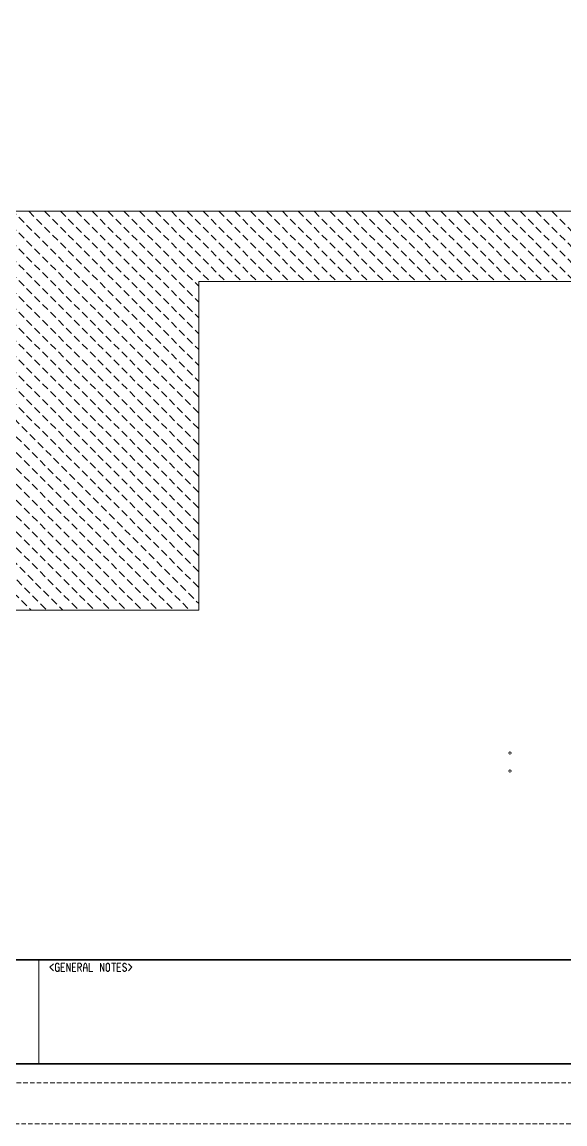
# Model space of a CAD drawing. Units: millimetres at full size, sheet at 1:250. Extents: x -1357173 to 354336, y -75979 to 4293964.
# Drawn here: x -276116 to -239789, y -75979 to -2302 of the extents above; entities that cross this region are included whole.
import ezdxf

# ---------------------------------------------------------------- set-up
doc = ezdxf.new("R2010")
doc.units = ezdxf.units.MM
doc.header["$LTSCALE"] = 250
doc.linetypes.add('DASHED1', pattern=[1.8, 1.2, -0.6])
doc.linetypes.add('DASHED2', pattern=[3, 2, -1])
for name, color, linetype, lineweight in [('0-9', 1, 'DASHED2', 18), ('E-E', 1, 'Continuous', 18), ('E-F', 7, 'DASHED1', 9), ('F-0', 2, 'Continuous', 18)]:
    doc.layers.add(name, color=color, linetype=linetype, lineweight=lineweight)

msp = doc.modelspace()

# ---------------------------------------------------------------- linework, layer by layer
at = {"layer": '0-9'}
for p, q in [((-312326.8, -2689.3), (-273380.2, -41635.9)), ((-311505, -2450.4), (-272319.5, -41635.9)), ((-310444.3, -2450.4), (-271258.9, -41635.9)), ((-309383.7, -2450.4), (-270198.2, -41635.9)), ((-308323, -2450.4), (-269137.5, -41635.9)), ((-307262.3, -2450.4), (-268076.9, -41635.9)), ((-306201.7, -2450.4), (-267016.2, -41635.9)), ((-305141, -2450.4), (-265955.6, -41635.9)), ((-304080.4, -2450.4), (-264894.9, -41635.9)), ((-303168.3, -2301.9), (-264293.3, -41176.9)), ((-312535.5, -3541.2), (-274440.9, -41635.9)), ((-312744.2, -4393.2), (-275501.5, -41635.9)), ((-295958.6, -8450.9), (-264293.3, -40116.2)), ((-294897.9, -8450.9), (-264293.3, -39055.5)), ((-293837.3, -8450.9), (-264293.3, -37994.9)), ((-292776.6, -8450.9), (-264293.3, -36934.2)), ((-291715.9, -8450.9), (-264293.3, -35873.6)), ((-290655.3, -8450.9), (-264293.3, -34812.9)), ((-289594.6, -8450.9), (-264293.3, -33752.2)), ((-288534, -8450.9), (-264293.3, -32691.6)), ((-287473.3, -8450.9), (-264293.3, -31630.9)), ((-286412.6, -8450.9), (-264293.3, -30570.3)), ((-285352, -8450.9), (-264293.3, -29509.6)), ((-284291.3, -8450.9), (-264293.3, -28448.9)), ((-283230.7, -8450.9), (-264293.3, -27388.3)), ((-275670, -14950.9), (-264293.3, -26327.6)), ((-274609.3, -14950.9), (-264293.3, -25267)), ((-273548.7, -14950.9), (-264293.3, -24206.3)), ((-272488, -14950.9), (-264293.3, -23145.6)), ((-271427.4, -14950.9), (-264293.3, -22085)), ((-270366.7, -14950.9), (-264293.3, -21024.3)), ((-269306, -14950.9), (-264293.3, -19963.7)), ((-268245.4, -14950.9), (-263545.4, -19650.9)), ((-267184.7, -14950.9), (-262484.7, -19650.9)), ((-266124.1, -14950.9), (-261424.1, -19650.9)), ((-265063.4, -14950.9), (-260363.4, -19650.9)), ((-264002.7, -14950.9), (-259302.7, -19650.9)), ((-262942.1, -14950.9), (-258242.1, -19650.9)), ((-261881.4, -14950.9), (-257181.4, -19650.9)), ((-260820.8, -14950.9), (-256120.8, -19650.9)), ((-259760.1, -14950.9), (-255060.1, -19650.9)), ((-258699.4, -14950.9), (-253999.4, -19650.9)), ((-257638.8, -14950.9), (-252938.8, -19650.9)), ((-256578.1, -14950.9), (-251878.1, -19650.9)), ((-255517.5, -14950.9), (-250817.5, -19650.9)), ((-254456.8, -14950.9), (-249756.8, -19650.9)), ((-253396.1, -14950.9), (-248696.1, -19650.9)), ((-252335.5, -14950.9), (-247635.5, -19650.9)), ((-251274.8, -14950.9), (-246574.8, -19650.9)), ((-250214.2, -14950.9), (-245514.2, -19650.9)), ((-249153.5, -14950.9), (-244453.5, -19650.9)), ((-248092.8, -14950.9), (-243392.8, -19650.9)), ((-247032.2, -14950.9), (-242332.2, -19650.9)), ((-245971.5, -14950.9), (-241271.5, -19650.9)), ((-244910.9, -14950.9), (-240210.9, -19650.9)), ((-243850.2, -14950.9), (-239150.2, -19650.9)), ((-242789.5, -14950.9), (-238089.5, -19650.9)), ((-241728.9, -14950.9), (-237028.9, -19650.9)), ((-240668.2, -14950.9), (-235968.2, -19650.9))]:
    msp.add_line(p, q, dxfattribs=at)
at = {"layer": '0-9', "linetype": 'Continuous'}
msp.add_line((-225768.3, -14950.9), (-276568.3, -14950.9), dxfattribs=at)
msp.add_lwpolyline([(-312268.3, -2450.4), (-321868.3, -41635.9), (-264293.3, -41635.9), (-264293.3, -19650.9), (-143968.3, -19650.9)], dxfattribs=at)
at = {"layer": 'E-E'}
for centre in [(-243471.9, -51179.8), (-243471.9, -52379.8)]:
    msp.add_circle(centre, 75, dxfattribs=at)
at = {"layer": 'E-F'}
for p, q in [((-323730.7, -73228.7), (-118730.7, -73228.7)), ((-116105.7, -75978.7), (-326355.7, -75978.7))]:
    msp.add_line(p, q, dxfattribs=at)
at = {"layer": 'F-0', "color": 3, "lineweight": 13}
for p, q in [((-319980.7, -64978.7), (-122480.7, -64978.7)), ((-274980.7, -65028.7), (-274980.7, -71928.7)), ((-319980.7, -71928.7), (-122480.7, -71928.7)), ((-319980.7, -71978.7), (-122480.7, -71978.7))]:
    msp.add_line(p, q, dxfattribs=at)
at = {"layer": 'F-0', "color": 6, "lineweight": 20}
for p, q in [((-319980.7, -65028.7), (-122480.7, -65028.7)), ((-274012, -65269.3), (-274246.4, -65503.7)), ((-274246.4, -65503.7), (-274012, -65738.1)), ((-273777.6, -65222.5), (-273871.4, -65316.2)), ((-273871.4, -65316.2), (-273871.4, -65691.2)), ((-273730.7, -65222.5), (-273777.6, -65222.5)), ((-273637, -65316.2), (-273730.7, -65222.5)), ((-273730.7, -65503.7), (-273637, -65503.7)), ((-273637, -65503.7), (-273637, -65785)), ((-273496.4, -65222.5), (-273496.4, -65785)), ((-273262, -65222.5), (-273496.4, -65222.5)), ((-273496.4, -65503.7), (-273308.9, -65503.7)), ((-273121.4, -65222.5), (-272887, -65785)), ((-273121.4, -65785), (-273121.4, -65222.5)), ((-272887, -65785), (-272887, -65222.5)), ((-272746.4, -65222.5), (-272746.4, -65785)), ((-272512, -65222.5), (-272746.4, -65222.5)), ((-272746.4, -65503.7), (-272558.9, -65503.7)), ((-272371.4, -65222.5), (-272230.7, -65222.5)), ((-272371.4, -65222.5), (-272371.4, -65785)), ((-272230.7, -65503.7), (-272371.4, -65503.7)), ((-272277.6, -65503.7), (-272137, -65785)), ((-272230.7, -65222.5), (-272137, -65316.2)), ((-272137, -65410), (-272230.7, -65503.7)), ((-272137, -65316.2), (-272137, -65410)), ((-271949.5, -65316.2), (-271996.4, -65550.6)), ((-271762, -65550.6), (-271996.4, -65550.6)), ((-271996.4, -65550.6), (-271996.4, -65785)), ((-271902.6, -65222.5), (-271949.5, -65316.2)), ((-271902.6, -65222.5), (-271855.7, -65222.5)), ((-271855.7, -65222.5), (-271808.9, -65316.2)), ((-271808.9, -65316.2), (-271762, -65550.6)), ((-271762, -65550.6), (-271762, -65785)), ((-271621.4, -65222.5), (-271621.4, -65785)), ((-270871.4, -65222.5), (-270637, -65785)), ((-270871.4, -65785), (-270871.4, -65222.5)), ((-270637, -65785), (-270637, -65222.5)), ((-270402.6, -65222.5), (-270496.4, -65316.2)), ((-270496.4, -65316.2), (-270496.4, -65691.2)), ((-270355.7, -65222.5), (-270402.6, -65222.5)), ((-270262, -65316.2), (-270355.7, -65222.5)), ((-270262, -65691.2), (-270262, -65316.2)), ((-270121.4, -65222.5), (-269840.1, -65222.5)), ((-269980.7, -65222.5), (-269980.7, -65785)), ((-269746.4, -65222.5), (-269746.4, -65785)), ((-269512, -65222.5), (-269746.4, -65222.5)), ((-269746.4, -65503.7), (-269558.9, -65503.7)), ((-269277.6, -65222.5), (-269371.4, -65316.2)), ((-269371.4, -65316.2), (-269371.4, -65410)), ((-269371.4, -65410), (-269277.6, -65503.7)), ((-269230.7, -65222.5), (-269277.6, -65222.5)), ((-269277.6, -65503.7), (-269230.7, -65503.7)), ((-269137, -65316.2), (-269230.7, -65222.5)), ((-269230.7, -65503.7), (-269137, -65597.5)), ((-268996.4, -65269.3), (-268762, -65503.7)), ((-268762, -65503.7), (-268996.4, -65738.1)), ((-273871.4, -65691.2), (-273777.6, -65785)), ((-273777.6, -65785), (-273730.7, -65785)), ((-273730.7, -65785), (-273637, -65691.2)), ((-273496.4, -65785), (-273262, -65785)), ((-272746.4, -65785), (-272512, -65785)), ((-271621.4, -65785), (-271387, -65785)), ((-270496.4, -65691.2), (-270402.6, -65785)), ((-270402.6, -65785), (-270355.7, -65785)), ((-270355.7, -65785), (-270262, -65691.2)), ((-269746.4, -65785), (-269512, -65785)), ((-269371.4, -65691.2), (-269371.4, -65644.3)), ((-269277.6, -65785), (-269371.4, -65691.2)), ((-269230.7, -65785), (-269277.6, -65785)), ((-269137, -65691.2), (-269230.7, -65785)), ((-269137, -65597.5), (-269137, -65691.2))]:
    msp.add_line(p, q, dxfattribs=at)

doc.saveas('drawing.dxf')
